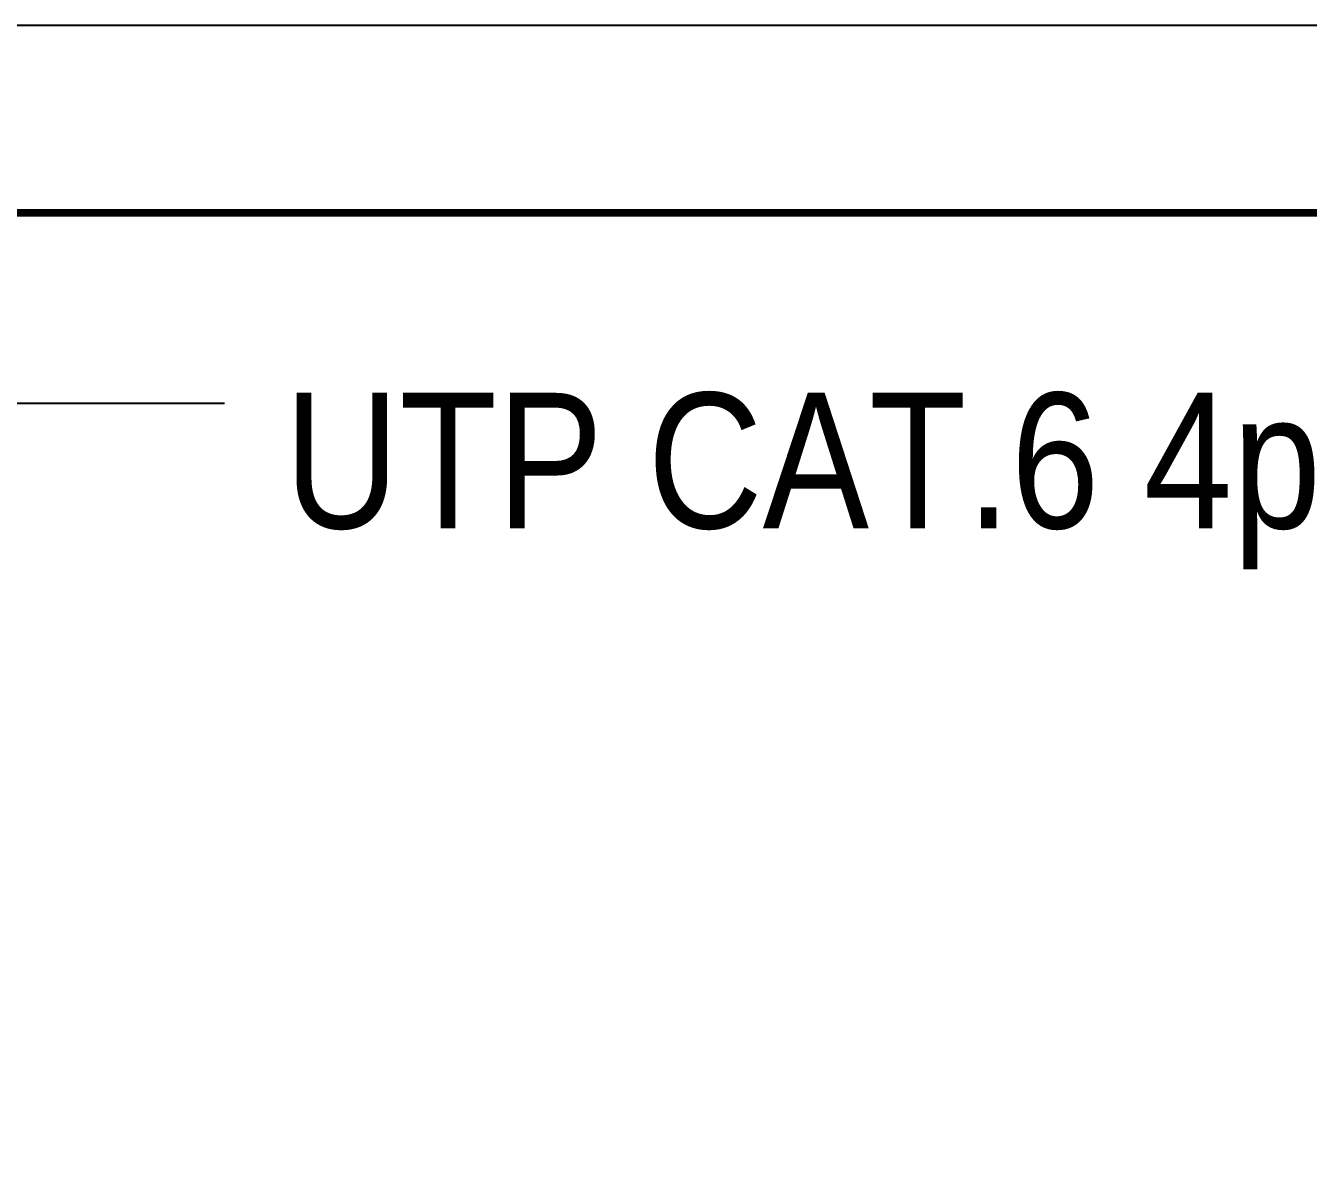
# Model space of a CAD drawing. Header units: millimetres. Extents: x 89860 to 502050, y -351975 to 882300.
# Drawn here: x 369705 to 371345, y -306800 to -305348 of the extents above; entities that cross this region are included whole.
import ezdxf
from ezdxf.enums import TextEntityAlignment as Align

# ---------------------------------------------------------------- set-up
doc = ezdxf.new("R2010")
doc.units = ezdxf.units.MM
doc.header["$LTSCALE"] = 150
doc.set_wipeout_variables(frame=1)
for name, color, linetype in [('-----20 General Symbol', 3, 'Continuous'), ('-----29 Cable Schedule', 1, 'Continuous'), ('-----29 Indicator', 1, 'Continuous'), ('-----30 Text', 2, 'Continuous'), ('4', 4, 'Continuous')]:
    doc.layers.add(name, color=color, linetype=linetype)
doc.styles.add('ELEC', font='')
doc.styles.get('ELEC').set_extended_font_data('Dotum')

# ---------------------------------------------------------------- blocks, each defined once
blk = doc.blocks.new('A$C93139d4c')
blk.add_wipeout([(-31826.9, -76095.6), (-31826.9, -82292.6), (-10394.5, -82292.6), (-10394.5, -76095.6)]).dxf.layer = '-----20 General Symbol'
at = {"layer": '-----20 General Symbol', "elevation": 0}
blk.add_lwpolyline([(-10394.5, -76095.6), (-31826.9, -76095.6), (-31826.9, -82292.6), (-10394.5, -82292.6)], close=True, dxfattribs=at)
at = {"layer": '-----29 Indicator', "color": 1, "elevation": 0}
blk.add_lwpolyline([(-17964.9, -78989.6), (-17964.9, -77060.5), (-16981.9, -77060.5)], dxfattribs=at)
at = {"layer": '4', "const_width": 20, "elevation": 0}
blk.add_lwpolyline([(-16497.3, -80334.2), (-19340.6, -80334.2), (-19340.6, -76574.2), (-12080.6, -76574.2), (-12080.6, -80334.2), (-14446.8, -80334.2)], dxfattribs=at)
at = {"layer": '-----30 Text', "style": 'ELEC', "width": 0.9}
blk.add_text('UTP CAT.6 4p_통신공사', height=346.421, dxfattribs=at).set_placement((-16829.1, -77484.8), align=Align.BOTTOM_LEFT)

msp = doc.modelspace()

# ---------------------------------------------------------------- block references
at = {"layer": '-----29 Cable Schedule', "xscale": 0.5, "yscale": 0.5, "zscale": 0.5}
msp.add_blockref('A$C93139d4c', (378450, -267300), dxfattribs=at)

doc.saveas('drawing.dxf')
